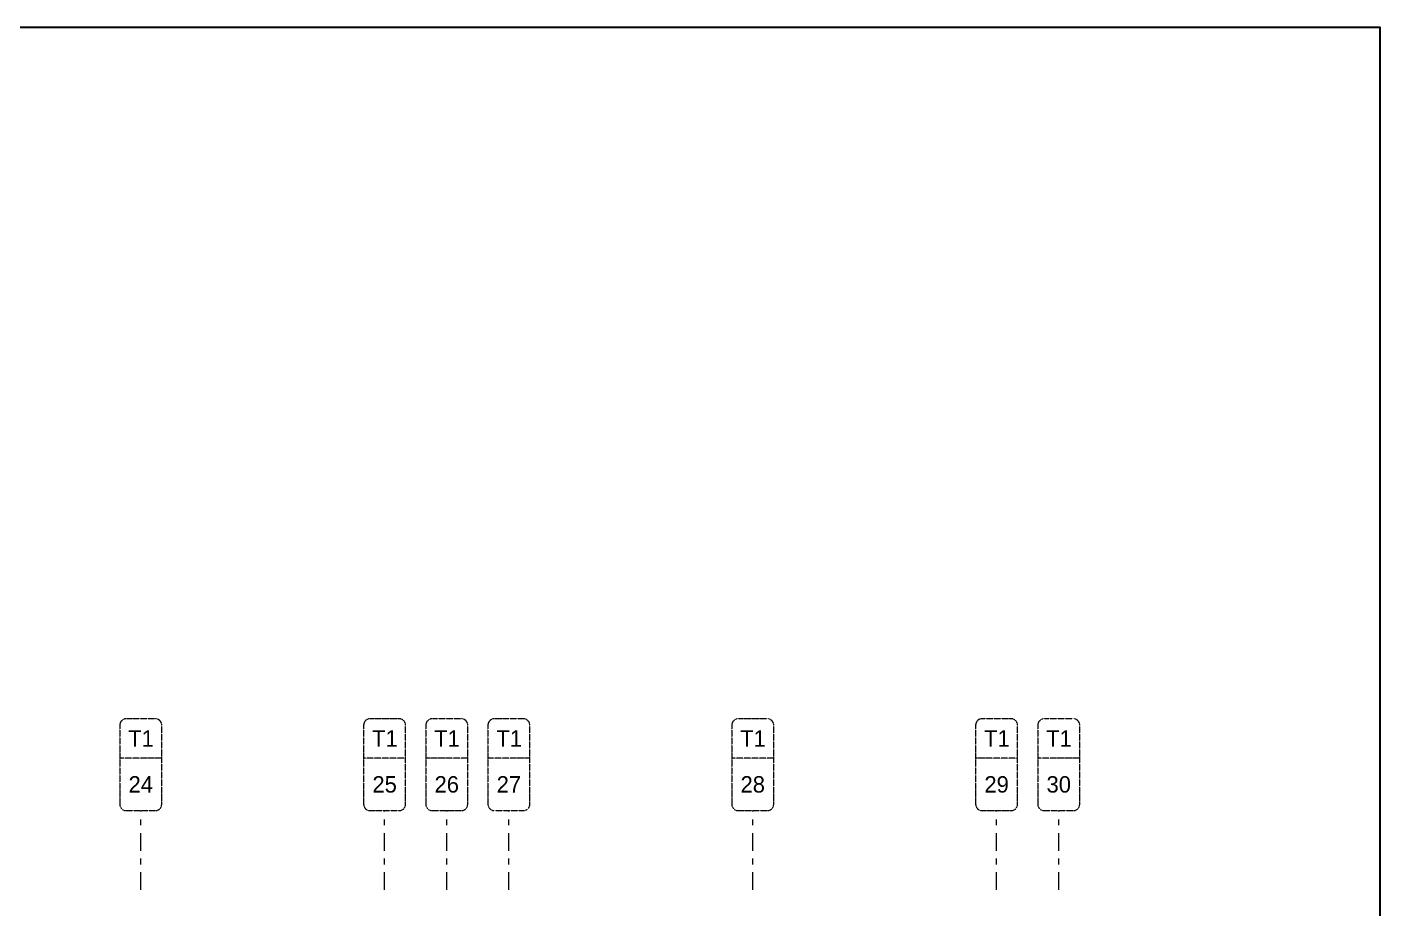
# Model space of a CAD drawing. Header units: millimetres. Extents: x 1078357 to 2594950, y -5122486 to -4636555.
# Drawn here: x 1424176 to 1453025, y -4655802 to -4636994 of the extents above; entities that cross this region are included whole.
import ezdxf
from ezdxf.enums import TextEntityAlignment as Align

# ---------------------------------------------------------------- set-up
doc = ezdxf.new("R2010")
doc.units = ezdxf.units.MM
doc.linetypes.add('DGN STYLE 7', pattern=[8.34, 3.75, -1.67, 1.25, -1.67])
for name, color, linetype, lineweight in [('Boundary', 40, 'Continuous', 30), ('GRID LINE', 8, 'Continuous', 0), ('GRID NO', 8, 'DGN STYLE 7', 13)]:
    doc.layers.add(name, color=color, linetype=linetype, lineweight=lineweight)
doc.styles.get("Standard").update_dxf_attribs({"font": 'Adani Regular.ttf', "height": 500})

# ---------------------------------------------------------------- blocks, each defined once
blk = doc.blocks.new('Tower grid nomenclature-ex')
at = {"layer": 'GRID NO'}
blk.add_lwpolyline([(-1250, -600), (1750, -600, 0.414214), (2000, -350), (2000, 750, 0.414214), (1750, 1000), (-1250, 1000, 0.414214), (-1500, 750), (-1500, -350, 0.414214)], format="xyb", close=True, dxfattribs=at)
blk.add_lwpolyline([(0, 1000), (0, -600)], dxfattribs=at)
at = {"layer": 'GRID NO', "flags": 8}
for p in [(-1235, 400), (1788, 400)]:
    blk.add_attdef('GRID', text='', height=625, dxfattribs=at).set_placement(p, align=Align.MIDDLE_CENTER)

msp = doc.modelspace()

# ---------------------------------------------------------------- linework, layer by layer
at = {"layer": 'Boundary', "ltscale": 700, "elevation": 0}
msp.add_lwpolyline([(1346322.5, -4636994.1), (1453025, -4636994.1), (1453025, -4686048.4), (1346322.5, -4686048.4)], close=True, dxfattribs=at)
at = {"layer": 'GRID LINE', "linetype": 'DGN STYLE 7', "ltscale": 100, "elevation": 0}
for points in [[(1426601.2, -4655394), (1426601.2, -4653705.1)], [(1431801.2, -4655394), (1431801.2, -4653705.1)], [(1433126.2, -4655394), (1433126.2, -4653705.1)], [(1434451.2, -4655394), (1434451.2, -4653705.1)], [(1439651.2, -4655394), (1439651.2, -4653705.1)], [(1444851.2, -4655394), (1444851.2, -4653705.1)], [(1446176.2, -4655394), (1446176.2, -4653705.1)]]:
    msp.add_lwpolyline(points, dxfattribs=at)

# ---------------------------------------------------------------- block references
at = {"layer": 'GRID NO'}
ref = msp.add_blockref('Tower grid nomenclature-ex', (1426489.2, -4652585.1, 0), dxfattribs=dict(at, xscale=0.56, yscale=0.56, zscale=0.56, rotation=270))
ref.add_attrib('GRID', '24', dxfattribs={"height": 350}).set_placement((1426601.2, -4653145.1, 0), align=Align.MIDDLE_CENTER)
ref.add_attrib('GRID', 'T1', dxfattribs={"height": 350}).set_placement((1426607.1, -4652165.1, 0), align=Align.MIDDLE_CENTER)
ref = msp.add_blockref('Tower grid nomenclature-ex', (1431689.2, -4652585.1, 0), dxfattribs=dict(at, xscale=0.56, yscale=0.56, zscale=0.56, rotation=270))
ref.add_attrib('GRID', '25', dxfattribs={"height": 350}).set_placement((1431801.2, -4653145.1, 0), align=Align.MIDDLE_CENTER)
ref.add_attrib('GRID', 'T1', dxfattribs={"height": 350}).set_placement((1431807.1, -4652165.1, 0), align=Align.MIDDLE_CENTER)
ref = msp.add_blockref('Tower grid nomenclature-ex', (1433014.2, -4652585.1, 0), dxfattribs=dict(at, xscale=0.56, yscale=0.56, zscale=0.56, rotation=270))
ref.add_attrib('GRID', '26', dxfattribs={"height": 350}).set_placement((1433126.2, -4653145.1, 0), align=Align.MIDDLE_CENTER)
ref.add_attrib('GRID', 'T1', dxfattribs={"height": 350}).set_placement((1433132.1, -4652165.1, 0), align=Align.MIDDLE_CENTER)
ref = msp.add_blockref('Tower grid nomenclature-ex', (1434339.2, -4652585.1, 0), dxfattribs=dict(at, xscale=0.56, yscale=0.56, zscale=0.56, rotation=270))
ref.add_attrib('GRID', '27', dxfattribs={"height": 350}).set_placement((1434451.2, -4653145.1, 0), align=Align.MIDDLE_CENTER)
ref.add_attrib('GRID', 'T1', dxfattribs={"height": 350}).set_placement((1434457.1, -4652165.1, 0), align=Align.MIDDLE_CENTER)
ref = msp.add_blockref('Tower grid nomenclature-ex', (1439539.2, -4652585.1, 0), dxfattribs=dict(at, xscale=0.56, yscale=0.56, zscale=0.56, rotation=270))
ref.add_attrib('GRID', '28', dxfattribs={"height": 350}).set_placement((1439651.2, -4653145.1, 0), align=Align.MIDDLE_CENTER)
ref.add_attrib('GRID', 'T1', dxfattribs={"height": 350}).set_placement((1439657.1, -4652165.1, 0), align=Align.MIDDLE_CENTER)
ref = msp.add_blockref('Tower grid nomenclature-ex', (1444739.2, -4652585.1, 0), dxfattribs=dict(at, xscale=0.56, yscale=0.56, zscale=0.56, rotation=270))
ref.add_attrib('GRID', '29', dxfattribs={"height": 350}).set_placement((1444851.2, -4653145.1, 0), align=Align.MIDDLE_CENTER)
ref.add_attrib('GRID', 'T1', dxfattribs={"height": 350}).set_placement((1444857.1, -4652165.1, 0), align=Align.MIDDLE_CENTER)
ref = msp.add_blockref('Tower grid nomenclature-ex', (1446064.2, -4652585.1, 0), dxfattribs=dict(at, xscale=0.56, yscale=0.56, zscale=0.56, rotation=270))
ref.add_attrib('GRID', '30', dxfattribs={"height": 350}).set_placement((1446176.2, -4653145.1, 0), align=Align.MIDDLE_CENTER)
ref.add_attrib('GRID', 'T1', dxfattribs={"height": 350}).set_placement((1446182.1, -4652165.1, 0), align=Align.MIDDLE_CENTER)

doc.saveas('drawing.dxf')
